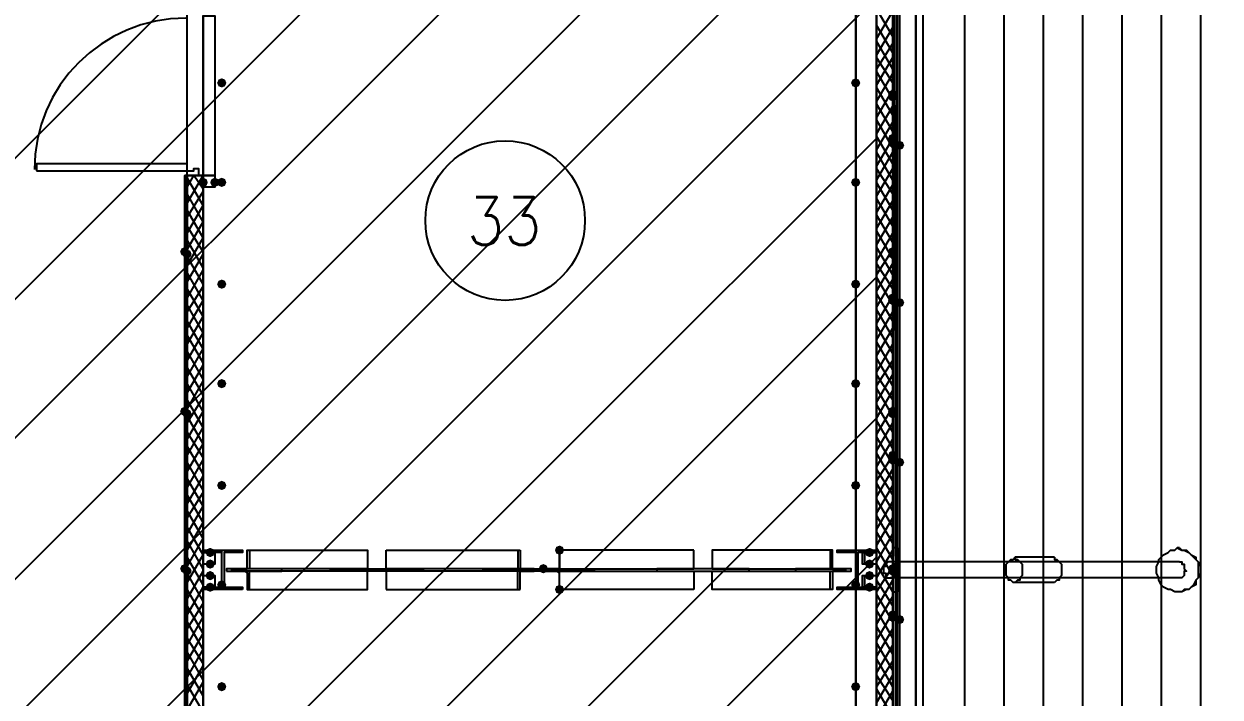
# Model space of a CAD drawing. Header units: millimetres. Extents: x 0 to 420, y 0 to 297.
# Drawn here: x 377.34 to 399.22, y 181.76 to 194.08 of the extents above; entities that cross this region are included whole.
import ezdxf

# ---------------------------------------------------------------- set-up
doc = ezdxf.new("R2010")
doc.units = ezdxf.units.MM
doc.layers.get('0').update_dxf_attribs({"linetype": 'CONTINUOUS'})
doc.styles.get("Standard").update_dxf_attribs({"font": 'STANDARD'})

msp = doc.modelspace()

# ---------------------------------------------------------------- hatches: boundary and pattern name
at = {"true_color": 0x000007}
h = msp.add_hatch(color=0, dxfattribs=at)
h.paths.add_polyline_path([(393.361333, 219.456), (393.361333, 136.821333), (393.234333, 219.456)], flags=0)
h.paths.add_polyline_path([(393.361333, 136.821333), (393.234333, 219.456), (393.234333, 136.821333)], flags=0)
h = msp.add_hatch(color=0, dxfattribs=at)
h.paths.add_polyline_path([(393.234333, 201.464333), (393.234333, 184.107667)], flags=0)
h.paths.add_polyline_path([(393.234333, 184.107667), (393.234333, 201.464333)], flags=0)
for points in [[(381.042333, 192.997667), (381.017462, 192.937871), (380.957667, 192.913), (380.897871, 192.937871), (380.873, 192.997667), (380.897871, 193.057462), (380.957667, 193.082333), (381.017462, 193.057463)], [(392.641667, 192.997667), (392.616796, 192.937871), (392.557, 192.913), (392.497204, 192.937871), (392.472333, 192.997667), (392.497204, 193.057462), (392.557, 193.082333), (392.616796, 193.057463)], [(380.703667, 191.177333), (380.678796, 191.117537), (380.619, 191.092667), (380.559204, 191.117537), (380.534333, 191.177333), (380.559204, 191.237129), (380.619, 191.262), (380.678796, 191.237129)], [(380.915333, 191.177333), (380.890463, 191.117537), (380.830667, 191.092667), (380.770871, 191.117537), (380.746, 191.177333), (380.770871, 191.237129), (380.830667, 191.262), (380.890462, 191.237129)], [(381.042333, 191.177333), (381.017462, 191.117537), (380.957667, 191.092667), (380.897871, 191.117537), (380.873, 191.177333), (380.897871, 191.237129), (380.957667, 191.262), (381.017462, 191.237129)], [(392.641667, 191.177333), (392.616796, 191.117537), (392.557, 191.092667), (392.497204, 191.117537), (392.472333, 191.177333), (392.497204, 191.237129), (392.557, 191.262), (392.616796, 191.237129)], [(381.042333, 189.314667), (381.017462, 189.254871), (380.957667, 189.23), (380.897871, 189.254871), (380.873, 189.314667), (380.897871, 189.374462), (380.957667, 189.399333), (381.017462, 189.374463)], [(392.641667, 189.314667), (392.616796, 189.254871), (392.557, 189.23), (392.497204, 189.254871), (392.472333, 189.314667), (392.497204, 189.374462), (392.557, 189.399333), (392.616796, 189.374463)], [(381.042333, 187.494333), (381.017462, 187.434537), (380.957667, 187.409667), (380.897871, 187.434537), (380.873, 187.494333), (380.897871, 187.554129), (380.957667, 187.579), (381.017462, 187.554129)], [(392.641667, 187.494333), (392.616796, 187.434537), (392.557, 187.409667), (392.497204, 187.434537), (392.472333, 187.494333), (392.497204, 187.554129), (392.557, 187.579), (392.616796, 187.554129)], [(381.042333, 185.631667), (381.017462, 185.571871), (380.957667, 185.547), (380.897871, 185.571871), (380.873, 185.631667), (380.897871, 185.691462), (380.957667, 185.716333), (381.017462, 185.691463)], [(392.641667, 185.631667), (392.616796, 185.571871), (392.557, 185.547), (392.497204, 185.571871), (392.472333, 185.631667), (392.497204, 185.691462), (392.557, 185.716333), (392.616796, 185.691463)], [(387.223, 184.446333), (387.198129, 184.386537), (387.138333, 184.361667), (387.078538, 184.386537), (387.053667, 184.446333), (387.078537, 184.506129), (387.138333, 184.531), (387.198129, 184.506129)], [(380.830667, 184.404), (380.805796, 184.344204), (380.746, 184.319333), (380.686204, 184.344204), (380.661333, 184.404), (380.686204, 184.463796), (380.746, 184.488667), (380.805796, 184.463796)], [(392.895667, 184.404), (392.870796, 184.344204), (392.811, 184.319333), (392.751204, 184.344204), (392.726333, 184.404), (392.751204, 184.463796), (392.811, 184.488667), (392.870796, 184.463796)], [(380.830667, 184.192333), (380.805796, 184.132537), (380.746, 184.107667), (380.686204, 184.132537), (380.661333, 184.192333), (380.686204, 184.252129), (380.746, 184.277), (380.805796, 184.252129)], [(380.830667, 183.980667), (380.805796, 183.920871), (380.746, 183.896), (380.686204, 183.920871), (380.661333, 183.980667), (380.686204, 184.040462), (380.746, 184.065333), (380.805796, 184.040463)], [(386.926667, 184.107667), (386.901796, 184.047871), (386.842, 184.023), (386.782204, 184.047871), (386.757333, 184.107667), (386.782204, 184.167462), (386.842, 184.192333), (386.901796, 184.167463)], [(392.895667, 184.192333), (392.870796, 184.132537), (392.811, 184.107667), (392.751204, 184.132537), (392.726333, 184.192333), (392.751204, 184.252129), (392.811, 184.277), (392.870796, 184.252129)], [(392.895667, 183.980667), (392.870796, 183.920871), (392.811, 183.896), (392.751204, 183.920871), (392.726333, 183.980667), (392.751204, 184.040462), (392.811, 184.065333), (392.870796, 184.040463)], [(380.830667, 183.769), (380.805796, 183.709204), (380.746, 183.684333), (380.686204, 183.709204), (380.661333, 183.769), (380.686204, 183.828796), (380.746, 183.853667), (380.805796, 183.828796)], [(381.042333, 183.811333), (381.017462, 183.751537), (380.957667, 183.726667), (380.897871, 183.751537), (380.873, 183.811333), (380.897871, 183.871129), (380.957667, 183.896), (381.017462, 183.871129)], [(392.641667, 183.811333), (392.616796, 183.751537), (392.557, 183.726667), (392.497204, 183.751537), (392.472333, 183.811333), (392.497204, 183.871129), (392.557, 183.896), (392.616796, 183.871129)], [(392.895667, 183.769), (392.870796, 183.709204), (392.811, 183.684333), (392.751204, 183.709204), (392.726333, 183.769), (392.751204, 183.828796), (392.811, 183.853667), (392.870796, 183.828796)], [(387.223, 183.726667), (387.198129, 183.666871), (387.138333, 183.642), (387.078538, 183.666871), (387.053667, 183.726667), (387.078537, 183.786462), (387.138333, 183.811333), (387.198129, 183.786463)], [(381.042333, 181.948667), (381.017462, 181.888871), (380.957667, 181.864), (380.897871, 181.888871), (380.873, 181.948667), (380.897871, 182.008462), (380.957667, 182.033333), (381.017462, 182.008463)], [(392.641667, 181.948667), (392.616796, 181.888871), (392.557, 181.864), (392.497204, 181.888871), (392.472333, 181.948667), (392.497204, 182.008462), (392.557, 182.033333), (392.616796, 182.008463)]]:
    msp.add_hatch(color=0, dxfattribs=at).paths.add_polyline_path(points, flags=0)
at = {"true_color": 0x0000fe}
for points in [[(393.319, 192.786), (393.294129, 192.726204), (393.234333, 192.701333), (393.174537, 192.726204), (393.149667, 192.786), (393.174537, 192.845796), (393.234333, 192.870667), (393.294129, 192.845796)], [(393.319, 192.743667), (393.294129, 192.683871), (393.234333, 192.659), (393.174537, 192.683871), (393.149667, 192.743667), (393.174537, 192.803462), (393.234333, 192.828333), (393.294129, 192.803463)], [(393.319, 191.981667), (393.294129, 191.921871), (393.234333, 191.897), (393.174537, 191.921871), (393.149667, 191.981667), (393.174537, 192.041462), (393.234333, 192.066333), (393.294129, 192.041463)], [(393.319, 191.897), (393.294129, 191.837204), (393.234333, 191.812333), (393.174537, 191.837204), (393.149667, 191.897), (393.174537, 191.956796), (393.234333, 191.981667), (393.294129, 191.956796)], [(393.319, 191.897), (393.294129, 191.837204), (393.234333, 191.812333), (393.174537, 191.837204), (393.149667, 191.897), (393.174537, 191.956796), (393.234333, 191.981667), (393.294129, 191.956796)], [(393.446, 191.854667), (393.421129, 191.794871), (393.361333, 191.77), (393.301537, 191.794871), (393.276667, 191.854667), (393.301537, 191.914462), (393.361333, 191.939333), (393.421129, 191.914463)], [(380.365, 189.907333), (380.340129, 189.847537), (380.280333, 189.822667), (380.220537, 189.847537), (380.195667, 189.907333), (380.220537, 189.967129), (380.280333, 189.992), (380.340129, 189.967129)], [(393.319, 189.907333), (393.294129, 189.847537), (393.234333, 189.822667), (393.174537, 189.847537), (393.149667, 189.907333), (393.174537, 189.967129), (393.234333, 189.992), (393.294129, 189.967129)], [(380.407333, 189.865), (380.382462, 189.805204), (380.322667, 189.780333), (380.262871, 189.805204), (380.238, 189.865), (380.262871, 189.924796), (380.322667, 189.949667), (380.382462, 189.924796)], [(393.319, 189.865), (393.294129, 189.805204), (393.234333, 189.780333), (393.174537, 189.805204), (393.149667, 189.865), (393.174537, 189.924796), (393.234333, 189.949667), (393.294129, 189.924796)], [(393.319, 189.060667), (393.294129, 189.000871), (393.234333, 188.976), (393.174537, 189.000871), (393.149667, 189.060667), (393.174537, 189.120462), (393.234333, 189.145333), (393.294129, 189.120463)], [(393.319, 189.018333), (393.294129, 188.958537), (393.234333, 188.933667), (393.174537, 188.958537), (393.149667, 189.018333), (393.174537, 189.078129), (393.234333, 189.103), (393.294129, 189.078129)], [(393.319, 189.018333), (393.294129, 188.958537), (393.234333, 188.933667), (393.174537, 188.958537), (393.149667, 189.018333), (393.174537, 189.078129), (393.234333, 189.103), (393.294129, 189.078129)], [(393.446, 188.976), (393.421129, 188.916204), (393.361333, 188.891333), (393.301537, 188.916204), (393.276667, 188.976), (393.301537, 189.035796), (393.361333, 189.060667), (393.421129, 189.035796)], [(380.365, 186.986333), (380.340129, 186.926537), (380.280333, 186.901667), (380.220537, 186.926537), (380.195667, 186.986333), (380.220537, 187.046129), (380.280333, 187.071), (380.340129, 187.046129)], [(380.407333, 186.944), (380.382462, 186.884204), (380.322667, 186.859333), (380.262871, 186.884204), (380.238, 186.944), (380.262871, 187.003796), (380.322667, 187.028667), (380.382462, 187.003796)], [(393.319, 186.986333), (393.294129, 186.926537), (393.234333, 186.901667), (393.174537, 186.926537), (393.149667, 186.986333), (393.174537, 187.046129), (393.234333, 187.071), (393.294129, 187.046129)], [(393.319, 186.944), (393.294129, 186.884204), (393.234333, 186.859333), (393.174537, 186.884204), (393.149667, 186.944), (393.174537, 187.003796), (393.234333, 187.028667), (393.294129, 187.003796)], [(393.319, 186.182), (393.294129, 186.122204), (393.234333, 186.097333), (393.174537, 186.122204), (393.149667, 186.182), (393.174537, 186.241796), (393.234333, 186.266667), (393.294129, 186.241796)], [(393.319, 186.097333), (393.294129, 186.037537), (393.234333, 186.012667), (393.174537, 186.037537), (393.149667, 186.097333), (393.174537, 186.157129), (393.234333, 186.182), (393.294129, 186.157129)], [(393.319, 186.097333), (393.294129, 186.037537), (393.234333, 186.012667), (393.174537, 186.037537), (393.149667, 186.097333), (393.174537, 186.157129), (393.234333, 186.182), (393.294129, 186.157129)], [(393.446, 186.055), (393.421129, 185.995204), (393.361333, 185.970333), (393.301537, 185.995204), (393.276667, 186.055), (393.301537, 186.114796), (393.361333, 186.139667), (393.421129, 186.114796)], [(380.365, 184.107667), (380.340129, 184.047871), (380.280333, 184.023), (380.220537, 184.047871), (380.195667, 184.107667), (380.220537, 184.167462), (380.280333, 184.192333), (380.340129, 184.167463)], [(380.407333, 184.065333), (380.382462, 184.005537), (380.322667, 183.980667), (380.262871, 184.005537), (380.238, 184.065333), (380.262871, 184.125129), (380.322667, 184.15), (380.382462, 184.125129)], [(380.407333, 184.065333), (380.382462, 184.005537), (380.322667, 183.980667), (380.262871, 184.005537), (380.238, 184.065333), (380.262871, 184.125129), (380.322667, 184.15), (380.382462, 184.125129)], [(393.319, 184.107667), (393.294129, 184.047871), (393.234333, 184.023), (393.174537, 184.047871), (393.149667, 184.107667), (393.174537, 184.167462), (393.234333, 184.192333), (393.294129, 184.167463)], [(393.319, 184.065333), (393.294129, 184.005537), (393.234333, 183.980667), (393.174537, 184.005537), (393.149667, 184.065333), (393.174537, 184.125129), (393.234333, 184.15), (393.294129, 184.125129)], [(393.319, 184.065333), (393.294129, 184.005537), (393.234333, 183.980667), (393.174537, 184.005537), (393.149667, 184.065333), (393.174537, 184.125129), (393.234333, 184.15), (393.294129, 184.125129)], [(393.319, 183.261), (393.294129, 183.201204), (393.234333, 183.176333), (393.174537, 183.201204), (393.149667, 183.261), (393.174537, 183.320796), (393.234333, 183.345667), (393.294129, 183.320796)], [(393.319, 183.218667), (393.294129, 183.158871), (393.234333, 183.134), (393.174537, 183.158871), (393.149667, 183.218667), (393.174537, 183.278462), (393.234333, 183.303333), (393.294129, 183.278463)], [(393.319, 183.218667), (393.294129, 183.158871), (393.234333, 183.134), (393.174537, 183.158871), (393.149667, 183.218667), (393.174537, 183.278462), (393.234333, 183.303333), (393.294129, 183.278463)], [(393.446, 183.176333), (393.421129, 183.116537), (393.361333, 183.091667), (393.301537, 183.116537), (393.276667, 183.176333), (393.301537, 183.236129), (393.361333, 183.261), (393.421129, 183.236129)]]:
    msp.add_hatch(color=0, dxfattribs=at).paths.add_polyline_path(points, flags=0)
at = {"true_color": 0x000007}
h = msp.add_hatch(color=0, dxfattribs=at)
h.paths.add_polyline_path([(380.322667, 191.304333), (380.280333, 191.304333), (380.322667, 184.107667)], flags=0)
h.paths.add_polyline_path([(380.280333, 191.304333), (380.322667, 184.107667), (380.280333, 184.107667)], flags=0)
h = msp.add_hatch(color=0, dxfattribs=at)
h.paths.add_polyline_path([(380.322667, 184.065333), (380.280333, 184.065333), (380.322667, 172.508333)], flags=0)
h.paths.add_polyline_path([(380.280333, 184.065333), (380.322667, 172.508333), (380.280333, 172.508333)], flags=0)
h = msp.add_hatch(color=0, dxfattribs=at)
h.paths.add_polyline_path([(393.234333, 184.065333), (393.234333, 172.508333)], flags=0)
h.paths.add_polyline_path([(393.234333, 172.508333), (393.234333, 184.065333)], flags=0)

# ---------------------------------------------------------------- linework, layer by layer
at = {"color": 0, "true_color": 0x000007}
for points in [[(393.234333, 119.972667), (393.234333, 236.897333)], [(393.234333, 219.456), (393.234333, 136.821333), (393.234333, 219.456), (393.234333, 136.821333)], [(393.234333, 219.456), (393.234333, 136.821333)], [(393.234333, 219.456), (393.234333, 136.821333)], [(392.938, 201.845333), (392.938, 178.435)], [(393.234333, 184.107667), (393.234333, 201.464333), (393.234333, 184.107667), (393.234333, 201.464333)], [(393.234333, 193.844333), (392.938, 194.352333)], [(380.3015, 194.183), (380.017991, 194.168684), (379.742673, 194.126666), (379.476939, 194.05834), (379.222182, 193.965099), (378.979796, 193.848337), (378.751176, 193.709448), (378.537714, 193.549824), (378.340805, 193.370861), (378.161842, 193.173952), (378.002219, 192.960491), (377.86333, 192.73187), (377.746568, 192.489485), (377.653326, 192.234728), (377.585, 191.968994), (377.542982, 191.693675), (377.528667, 191.410167)], [(380.619, 192.786), (380.619, 194.225333), (380.746, 194.225333)], [(380.746, 194.225333), (380.830667, 194.225333), (380.830667, 192.786)], [(392.938, 193.802), (393.234333, 194.31)], [(393.234333, 193.548), (392.938, 194.056)], [(392.938, 193.505667), (393.234333, 194.013667)], [(393.234333, 193.251667), (392.938, 193.759667)], [(392.938, 193.251667), (393.234333, 193.717333)], [(392.938, 192.955333), (393.234333, 193.463333)], [(393.234333, 192.997667), (392.938, 193.463333)], [(393.234333, 192.701333), (392.938, 193.209333)], [(392.938, 192.659), (393.234333, 193.167)], [(393.234333, 192.405), (392.938, 192.913)], [(392.938, 192.362667), (393.234333, 192.870667)], [(380.746, 191.304333), (380.619, 191.304333), (380.619, 192.786)], [(380.830667, 192.786), (380.830667, 191.304333), (380.746, 191.304333)], [(393.234333, 192.108667), (392.938, 192.616667)], [(392.938, 192.066333), (393.234333, 192.574333)], [(393.234333, 191.812333), (392.938, 192.320333)], [(392.938, 191.77), (393.234333, 192.278)], [(393.234333, 191.516), (392.938, 192.024)], [(392.938, 191.473667), (393.234333, 191.981667)], [(392.938, 191.219667), (393.234333, 191.727667)], [(393.234333, 191.219667), (392.938, 191.727667)], [(380.280333, 184.107667), (380.280333, 191.304333), (380.322667, 184.107667), (380.322667, 191.304333)], [(380.322667, 191.092667), (380.449667, 191.304333)], [(380.322667, 190.796333), (380.619, 191.304333)], [(380.322667, 191.304333), (380.534333, 191.304333), (380.619, 191.304333)], [(380.619, 191.304333), (380.534333, 191.304333), (380.322667, 191.304333), (380.534333, 191.304333)], [(380.322667, 191.304333), (380.322667, 165.269333)], [(380.619, 191.050333), (380.449667, 191.304333)], [(380.619, 178.435), (380.619, 191.304333)], [(392.938, 190.923333), (393.234333, 191.431333)], [(393.234333, 190.965667), (392.938, 191.431333)], [(380.619, 190.754), (380.322667, 191.262)], [(393.234333, 190.669333), (392.938, 191.177333)], [(392.938, 190.627), (393.234333, 191.135)], [(380.322667, 190.542333), (380.619, 191.008)], [(380.619, 190.457667), (380.322667, 190.965667)], [(393.234333, 190.373), (392.938, 190.881)], [(380.322667, 190.246), (380.619, 190.754)], [(380.619, 190.161333), (380.322667, 190.669333)], [(392.938, 190.330667), (393.234333, 190.838667)], [(380.322667, 189.949667), (380.619, 190.457667)], [(393.234333, 190.076667), (392.938, 190.584667)], [(392.938, 190.034333), (393.234333, 190.542333)], [(380.619, 189.907333), (380.322667, 190.373)], [(393.234333, 189.780333), (392.938, 190.288333)], [(392.938, 189.738), (393.234333, 190.246)], [(380.322667, 189.653333), (380.619, 190.161333)], [(380.619, 189.611), (380.322667, 190.119)], [(393.234333, 189.484), (392.938, 189.992)], [(380.322667, 189.357), (380.619, 189.865)], [(380.619, 189.314667), (380.322667, 189.822667)], [(392.938, 189.484), (393.234333, 189.949667)], [(380.322667, 189.060667), (380.619, 189.568667)], [(392.938, 189.187667), (393.234333, 189.695667)], [(393.234333, 189.23), (392.938, 189.695667)], [(380.619, 189.018333), (380.322667, 189.526333)], [(393.234333, 188.933667), (392.938, 189.441667)], [(392.938, 188.891333), (393.234333, 189.399333)], [(380.322667, 188.806667), (380.619, 189.272333)], [(380.619, 188.722), (380.322667, 189.23)], [(393.234333, 188.637333), (392.938, 189.145333)], [(392.938, 188.595), (393.234333, 189.103)], [(380.322667, 188.510333), (380.619, 189.018333)], [(380.619, 188.425667), (380.322667, 188.933667)], [(380.322667, 188.214), (380.619, 188.722)], [(393.234333, 188.341), (392.938, 188.849)], [(392.938, 188.298667), (393.234333, 188.806667)], [(380.619, 188.129333), (380.322667, 188.637333)], [(393.234333, 188.044667), (392.938, 188.552667)], [(392.938, 188.002333), (393.234333, 188.510333)], [(380.322667, 187.917667), (380.619, 188.425667)], [(380.619, 187.875333), (380.322667, 188.383333)], [(393.234333, 187.748333), (392.938, 188.256333)], [(380.322667, 187.621333), (380.619, 188.129333)], [(380.619, 187.579), (380.322667, 188.087)], [(392.938, 187.706), (393.234333, 188.214)], [(380.322667, 187.325), (380.619, 187.833)], [(380.619, 187.282667), (380.322667, 187.790667)], [(393.234333, 187.452), (392.938, 187.96)], [(392.938, 187.452), (393.234333, 187.917667)], [(392.938, 187.155667), (393.234333, 187.663667)], [(393.234333, 187.198), (392.938, 187.663667)], [(380.322667, 187.028667), (380.619, 187.536667)], [(380.619, 186.986333), (380.322667, 187.494333)], [(393.234333, 186.901667), (392.938, 187.409667)], [(392.938, 186.859333), (393.234333, 187.367333)], [(380.322667, 186.774667), (380.619, 187.240333)], [(380.619, 186.69), (380.322667, 187.198)], [(380.322667, 186.478333), (380.619, 186.986333)], [(393.234333, 186.605333), (392.938, 187.113333)], [(392.938, 186.563), (393.234333, 187.071)], [(380.619, 186.393667), (380.322667, 186.901667)], [(393.234333, 186.309), (392.938, 186.817)], [(392.938, 186.266667), (393.234333, 186.774667)], [(380.322667, 186.182), (380.619, 186.69)], [(380.619, 186.139667), (380.322667, 186.605333)], [(393.234333, 186.012667), (392.938, 186.520667)], [(392.938, 185.970333), (393.234333, 186.478333)], [(380.322667, 185.885667), (380.619, 186.393667)], [(380.619, 185.843333), (380.322667, 186.351333)], [(380.322667, 185.589333), (380.619, 186.097333)], [(380.619, 185.547), (380.322667, 186.055)], [(393.234333, 185.716333), (392.938, 186.224333)], [(392.938, 185.716333), (393.234333, 186.182)], [(392.938, 185.42), (393.234333, 185.928)], [(393.234333, 185.462333), (392.938, 185.928)], [(380.322667, 185.293), (380.619, 185.801)], [(380.619, 185.250667), (380.322667, 185.758667)], [(393.234333, 185.166), (392.938, 185.674)], [(392.938, 185.123667), (393.234333, 185.631667)], [(380.322667, 185.039), (380.619, 185.504667)], [(380.619, 184.954333), (380.322667, 185.462333)], [(393.234333, 184.869667), (392.938, 185.377667)], [(380.322667, 184.742667), (380.619, 185.250667)], [(380.619, 184.658), (380.322667, 185.166)], [(392.938, 184.827333), (393.234333, 185.335333)], [(380.322667, 184.446333), (380.619, 184.954333)], [(393.234333, 184.573333), (392.938, 185.081333)], [(392.938, 184.531), (393.234333, 185.039)], [(380.619, 184.361667), (380.322667, 184.869667)], [(393.234333, 184.277), (392.938, 184.785)], [(392.938, 184.234667), (393.234333, 184.742667)], [(380.322667, 184.15), (380.619, 184.658)], [(380.619, 184.107667), (380.322667, 184.615667)], [(380.322667, 183.853667), (380.619, 184.361667)], [(380.619, 183.811333), (380.322667, 184.319333)], [(380.619, 184.404), (380.619, 184.446333)], [(380.788333, 184.404), (380.788333, 184.446333)], [(380.957667, 183.726667), (380.957667, 184.446333)], [(381.465667, 184.446333), (383.624667, 184.446333), (383.624667, 184.107667), (381.465667, 184.107667), (381.127, 184.107667), (381.169333, 184.107667), (381.381, 184.107667), (381.423333, 184.107667), (381.423333, 184.15), (381.423333, 184.446333), (381.465667, 184.446333), (381.465667, 184.107667)], [(381.169333, 184.404), (381.169333, 184.446333)], [(381.338667, 184.404), (381.338667, 184.446333)], [(386.376333, 184.446333), (386.418667, 184.446333)], [(386.418667, 184.446333), (386.418667, 184.15), (386.418667, 184.107667), (386.672667, 184.107667)], [(387.138333, 184.107667), (387.096, 184.107667), (386.884333, 184.107667), (386.842, 184.107667), (387.138333, 184.107667), (387.138333, 184.15), (387.138333, 184.446333)], [(392.091333, 184.446333), (389.932333, 184.446333), (389.932333, 184.107667), (392.091333, 184.107667), (392.387667, 184.107667), (392.133667, 184.107667), (392.133667, 184.15), (392.133667, 184.446333), (392.091333, 184.446333), (392.091333, 184.107667)], [(392.218333, 184.404), (392.218333, 184.446333)], [(392.387667, 184.404), (392.387667, 184.446333)], [(392.557, 183.726667), (392.557, 184.446333)], [(392.726333, 184.404), (392.726333, 184.446333)], [(393.234333, 183.980667), (392.938, 184.488667)], [(392.938, 184.404), (392.938, 184.446333)], [(392.938, 183.938333), (393.234333, 184.446333)], [(393.319, 184.488667), (393.234333, 184.488667), (393.234333, 184.446333), (393.234333, 184.404), (393.234333, 184.361667), (393.234333, 184.319333), (393.234333, 184.277), (393.234333, 184.234667), (393.234333, 184.15), (393.234333, 184.065333), (393.234333, 184.023), (393.234333, 183.938333), (393.234333, 183.896), (393.234333, 183.811333), (393.234333, 183.769), (393.234333, 183.726667), (393.234333, 183.684333), (393.319, 183.684333)], [(393.319, 184.488667), (393.319, 184.446333), (393.319, 184.404), (393.319, 184.361667), (393.319, 184.319333), (393.319, 184.277), (393.319, 184.234667), (393.319, 184.15), (393.319, 184.065333), (393.319, 184.023), (393.319, 183.938333), (393.319, 183.896), (393.319, 183.811333), (393.319, 183.769), (393.319, 183.726667), (393.319, 183.684333)], [(396.197667, 184.319333), (395.478, 184.319333)], [(396.197667, 184.319333), (396.197667, 184.277), (396.24, 184.277), (396.282333, 184.234667), (396.324667, 184.192333), (396.324667, 184.15), (396.324667, 184.107667), (396.324667, 184.065333), (396.324667, 184.023), (396.324667, 183.980667), (396.282333, 183.938333), (396.282333, 183.896), (396.24, 183.896), (396.197667, 183.853667)], [(398.483667, 184.488667), (398.441333, 184.488667)], [(398.483667, 184.488667), (398.526, 184.446333), (398.610667, 184.446333), (398.653, 184.404), (398.695333, 184.361667), (398.78, 184.319333), (398.78, 184.277), (398.822333, 184.234667), (398.864667, 184.15), (398.864667, 184.065333), (398.864667, 184.023), (398.822333, 183.938333), (398.78, 183.896), (398.78, 183.811333), (398.695333, 183.769), (398.653, 183.726667), (398.610667, 183.726667), (398.526, 183.684333), (398.483667, 183.684333)], [(380.322667, 172.508333), (380.322667, 184.065333), (380.322667, 172.508333), (380.280333, 184.065333)], [(380.322667, 183.557333), (380.619, 184.065333)], [(381.465667, 183.726667), (383.624667, 183.726667), (383.624667, 184.065333), (381.465667, 184.065333), (381.127, 184.065333), (381.169333, 184.065333), (381.381, 184.065333), (381.423333, 184.023), (381.423333, 183.726667), (381.465667, 183.726667), (381.465667, 184.065333)], [(386.672667, 184.107667), (386.376333, 184.107667)], [(386.672667, 184.065333), (386.376333, 184.065333)], [(386.418667, 183.726667), (386.418667, 184.023), (386.418667, 184.065333), (386.672667, 184.065333)], [(386.842, 184.065333), (387.138333, 184.065333)], [(387.138333, 183.726667), (387.138333, 184.023), (387.096, 184.065333), (386.884333, 184.065333), (386.842, 184.065333)], [(392.091333, 183.726667), (389.932333, 183.726667), (389.932333, 184.065333), (392.091333, 184.065333), (392.387667, 184.065333), (392.133667, 184.065333), (392.133667, 184.023), (392.133667, 183.726667), (392.091333, 183.726667), (392.091333, 184.065333)], [(393.234333, 183.684333), (392.938, 184.192333)], [(392.938, 183.684333), (393.234333, 184.15)], [(398.483667, 184.234667), (393.192, 184.234667)], [(393.234333, 172.508333), (393.234333, 184.065333), (393.234333, 172.508333), (393.234333, 184.065333)], [(398.483667, 184.234667), (398.526, 184.234667), (398.526, 184.192333), (398.568333, 184.192333), (398.568333, 184.15), (398.568333, 184.107667), (398.610667, 184.065333), (398.568333, 184.065333), (398.568333, 184.023), (398.568333, 183.980667), (398.526, 183.938333), (398.483667, 183.938333)], [(380.619, 183.515), (380.322667, 184.023)], [(392.938, 183.388), (393.234333, 183.896)], [(393.234333, 183.430333), (392.938, 183.896)], [(398.483667, 183.938333), (393.192, 183.938333)], [(396.197667, 183.853667), (395.478, 183.853667)], [(380.322667, 183.261), (380.619, 183.769)], [(380.619, 183.218667), (380.322667, 183.726667)], [(380.619, 183.726667), (380.619, 183.769)], [(380.788333, 183.726667), (380.788333, 183.769)], [(381.169333, 183.726667), (381.169333, 183.769)], [(381.338667, 183.726667), (381.338667, 183.769)], [(386.376333, 183.726667), (386.418667, 183.726667)], [(392.218333, 183.726667), (392.218333, 183.769)], [(392.387667, 183.726667), (392.387667, 183.769)], [(392.726333, 183.726667), (392.726333, 183.769)], [(392.938, 183.726667), (392.938, 183.769)], [(393.234333, 183.134), (392.938, 183.642)], [(398.483667, 183.684333), (398.441333, 183.684333)], [(380.322667, 183.007), (380.619, 183.472667)], [(380.619, 182.922333), (380.322667, 183.430333)], [(392.938, 183.091667), (393.234333, 183.599667)], [(380.322667, 182.710667), (380.619, 183.218667)], [(393.234333, 182.837667), (392.938, 183.345667)], [(392.938, 182.795333), (393.234333, 183.303333)], [(380.619, 182.626), (380.322667, 183.134)], [(393.234333, 182.541333), (392.938, 183.049333)], [(392.938, 182.499), (393.234333, 183.007)], [(380.322667, 182.414333), (380.619, 182.922333)], [(380.619, 182.372), (380.322667, 182.837667)], [(393.234333, 182.245), (392.938, 182.753)], [(380.322667, 182.118), (380.619, 182.626)], [(380.619, 182.075667), (380.322667, 182.583667)], [(392.938, 182.202667), (393.234333, 182.710667)], [(380.322667, 181.821667), (380.619, 182.329667)], [(393.234333, 181.948667), (392.938, 182.456667)], [(392.938, 181.948667), (393.234333, 182.414333)], [(380.619, 181.779333), (380.322667, 182.287333)], [(392.938, 181.652333), (393.234333, 182.160333)], [(393.234333, 181.694667), (392.938, 182.160333)], [(380.322667, 181.525333), (380.619, 182.033333)], [(380.619, 181.483), (380.322667, 181.991)], [(393.234333, 181.398333), (392.938, 181.906333)], [(392.938, 181.356), (393.234333, 181.864)]]:
    msp.add_lwpolyline(points, dxfattribs=at)
for points in [[(392.938, 236.601), (258.868333, 236.601), (258.868333, 205.613), (242.189, 205.613), (242.189, 236.601), (108.161667, 236.601), (108.161667, 119.972667), (242.189, 119.972667), (242.189, 150.960667), (258.868333, 150.960667), (258.868333, 119.972667), (392.938, 119.972667)], [(242.189, 236.262333), (242.189, 205.613), (258.868333, 205.613), (258.868333, 236.262333), (392.557, 236.262333), (392.557, 120.311333), (258.868333, 120.311333), (258.868333, 150.960667), (242.189, 150.960667), (242.189, 120.311333), (108.500333, 120.311333), (108.500333, 236.262333)], [(393.361333, 219.456), (393.361333, 136.821333), (393.234333, 219.456)], [(393.361333, 136.821333), (393.234333, 219.456), (393.234333, 136.821333)], [(393.361333, 219.456), (393.234333, 219.456), (393.234333, 136.821333), (393.361333, 136.821333)], [(393.319, 178.265667), (393.319, 219.456), (393.657667, 219.456), (393.657667, 178.265667)], [(401.193, 219.456), (401.785667, 219.456), (401.785667, 137.117667), (401.193, 137.117667), (394.250333, 137.117667), (393.657667, 137.117667), (393.657667, 219.456), (394.250333, 219.456)], [(393.234333, 201.464333), (393.234333, 184.107667)], [(393.234333, 184.107667), (393.234333, 201.464333)], [(393.234333, 184.107667), (393.234333, 201.464333)], [(393.234333, 184.107667), (393.234333, 201.464333)], [(377.571, 191.389), (380.322667, 191.389), (380.322667, 191.516), (377.571, 191.516)], [(380.322667, 191.304333), (380.280333, 191.304333), (380.322667, 184.107667)], [(380.280333, 191.304333), (380.322667, 184.107667), (380.280333, 184.107667)], [(380.280333, 191.304333), (380.280333, 184.107667), (380.322667, 184.107667), (380.322667, 191.304333)], [(380.280333, 191.304333), (380.280333, 184.107667), (380.322667, 184.107667), (380.322667, 191.304333)], [(380.534333, 191.304333), (380.322667, 191.304333), (380.322667, 191.389), (380.449667, 191.389), (380.449667, 191.431333), (380.534333, 191.431333)], [(380.619, 191.092667), (380.619, 191.304333), (380.830667, 191.304333), (380.830667, 191.092667), (380.619, 191.092667), (380.619, 191.304333), (380.830667, 191.304333), (380.830667, 191.092667)], [(381.338667, 183.726667), (380.619, 183.726667), (380.619, 183.769), (380.957667, 183.769), (380.957667, 184.404), (380.619, 184.404), (380.619, 184.446333), (381.338667, 184.446333), (381.338667, 184.404), (381, 184.404), (381, 183.769), (381.338667, 183.769)], [(380.830667, 184.192333), (380.619, 184.192333), (380.619, 184.404), (380.830667, 184.404), (380.830667, 184.192333), (380.619, 184.192333), (380.619, 184.404), (380.830667, 184.404)], [(383.963333, 184.446333), (386.376333, 184.446333), (386.376333, 184.107667), (383.963333, 184.107667)], [(389.593667, 184.446333), (387.138333, 184.446333), (387.138333, 184.107667), (389.593667, 184.107667)], [(392.938, 183.726667), (392.218333, 183.726667), (392.218333, 183.769), (392.557, 183.769), (392.557, 184.404), (392.218333, 184.404), (392.218333, 184.446333), (392.938, 184.446333), (392.938, 184.404), (392.599333, 184.404), (392.599333, 183.769), (392.938, 183.769)], [(392.938, 184.192333), (392.726333, 184.192333), (392.726333, 184.404), (392.938, 184.404), (392.938, 184.192333), (392.684, 184.192333), (392.684, 184.404), (392.938, 184.404)], [(395.308667, 184.023), (395.308667, 184.065333), (395.308667, 184.107667), (395.308667, 184.15), (395.308667, 184.192333), (395.351, 184.234667), (395.393333, 184.277), (395.435667, 184.277), (395.478, 184.319333), (395.478, 184.277), (395.520333, 184.277), (395.562667, 184.234667), (395.605, 184.192333), (395.605, 184.15), (395.605, 184.107667), (395.605, 184.065333), (395.605, 184.023), (395.605, 183.980667), (395.562667, 183.938333), (395.562667, 183.896), (395.520333, 183.896), (395.478, 183.853667), (395.435667, 183.853667), (395.393333, 183.896), (395.351, 183.896), (395.351, 183.938333), (395.308667, 183.980667)], [(398.060333, 184.023), (398.060333, 184.065333), (398.060333, 184.15), (398.102667, 184.234667), (398.102667, 184.277), (398.145, 184.319333), (398.187333, 184.361667), (398.272, 184.404), (398.314333, 184.446333), (398.399, 184.446333), (398.441333, 184.488667), (398.526, 184.446333), (398.568333, 184.446333), (398.653, 184.404), (398.695333, 184.361667), (398.737667, 184.319333), (398.78, 184.277), (398.822333, 184.234667), (398.822333, 184.15), (398.822333, 184.065333), (398.822333, 184.023), (398.822333, 183.938333), (398.78, 183.896), (398.737667, 183.811333), (398.695333, 183.769), (398.653, 183.726667), (398.568333, 183.726667), (398.526, 183.684333), (398.441333, 183.684333), (398.399, 183.684333), (398.314333, 183.726667), (398.272, 183.726667), (398.187333, 183.769), (398.145, 183.811333), (398.102667, 183.896), (398.102667, 183.938333)], [(380.322667, 184.065333), (380.280333, 184.065333), (380.322667, 172.508333)], [(380.280333, 184.065333), (380.322667, 172.508333), (380.280333, 172.508333)], [(380.322667, 172.508333), (380.322667, 184.065333), (380.280333, 184.065333), (380.280333, 172.508333)], [(380.322667, 172.508333), (380.322667, 184.065333), (380.280333, 184.065333), (380.280333, 172.508333)], [(381.042333, 184.065333), (382.058333, 184.065333), (382.058333, 184.107667), (381.042333, 184.107667)], [(382.947333, 184.107667), (384.640667, 184.107667), (384.640667, 184.065333), (382.947333, 184.065333)], [(383.963333, 183.726667), (386.376333, 183.726667), (386.376333, 184.065333), (383.963333, 184.065333)], [(385.741333, 184.107667), (387.773333, 184.107667), (387.773333, 184.065333), (385.741333, 184.065333)], [(389.593667, 183.726667), (387.138333, 183.726667), (387.138333, 184.065333), (389.593667, 184.065333)], [(390.609667, 184.107667), (388.916333, 184.107667), (388.916333, 184.065333), (390.609667, 184.065333)], [(391.456333, 184.065333), (392.472333, 184.065333), (392.472333, 184.107667), (391.456333, 184.107667)], [(393.065, 184.065333), (393.065, 184.023), (393.107333, 184.023), (393.107333, 183.980667), (393.107333, 183.938333), (393.149667, 183.938333), (393.192, 183.938333), (393.234333, 183.938333), (393.234333, 183.980667), (393.276667, 183.980667), (393.276667, 184.023), (393.276667, 184.065333), (393.276667, 184.107667), (393.276667, 184.15), (393.276667, 184.192333), (393.234333, 184.192333), (393.234333, 184.234667), (393.192, 184.234667), (393.149667, 184.234667), (393.107333, 184.192333), (393.107333, 184.15), (393.065, 184.15), (393.065, 184.107667)], [(393.234333, 184.065333), (393.234333, 172.508333)], [(393.234333, 172.508333), (393.234333, 184.065333)], [(393.234333, 172.508333), (393.234333, 184.065333)], [(393.234333, 172.508333), (393.234333, 184.065333)], [(380.830667, 183.769), (380.619, 183.769), (380.619, 183.980667), (380.830667, 183.980667), (380.830667, 183.769), (380.619, 183.769), (380.619, 183.980667), (380.830667, 183.980667)], [(392.938, 183.769), (392.726333, 183.769), (392.726333, 183.980667), (392.938, 183.980667), (392.938, 183.769), (392.684, 183.769), (392.684, 183.980667), (392.938, 183.980667)]]:
    msp.add_lwpolyline(points, close=True, dxfattribs=at)
at = {"color": 0, "true_color": 0x000006}
msp.add_lwpolyline([(242.527667, 236.600999), (258.572001, 236.600999), (258.572001, 201.845333), (392.938, 201.845333), (392.938, 154.728333), (258.572001, 154.728333), (258.572001, 119.972666), (242.485334, 119.972666), (242.485334, 154.770666), (108.161668, 154.770666), (108.161668, 201.802999), (242.189001, 201.802999), (242.527667, 201.802999)], close=True, dxfattribs=at)
at = {"color": 0, "true_color": 0x0000fe}
msp.add_lwpolyline([(242.189, 236.262333), (108.500333, 236.262333), (108.500333, 120.311333), (242.189, 120.311333), (242.189, 150.960667), (258.868333, 150.960667), (258.868333, 120.311333), (392.557, 120.311333), (392.557, 236.262333), (258.868333, 236.262333), (258.868333, 205.613), (242.189, 205.613)], close=True, dxfattribs=at)
at = {"color": 0, "true_color": 0x0000fd}
for points in [[(393.784667, 219.456), (393.784667, 137.117667)], [(394.546667, 219.456), (394.546667, 137.117667)], [(395.266333, 219.456), (395.266333, 137.117667)], [(395.986, 219.456), (395.986, 137.117667)], [(396.705667, 219.456), (396.705667, 137.117667)], [(397.425333, 219.456), (397.425333, 137.117667)], [(398.145, 219.456), (398.145, 137.117667)], [(398.864667, 219.456), (398.864667, 137.117667)]]:
    msp.add_lwpolyline(points, dxfattribs=at)
at = {"color": 0, "true_color": 0x000008}
msp.add_lwpolyline([(380.322667, 154.728333), (380.322667, 201.845333), (258.868333, 201.845333), (258.868333, 154.728333)], close=True, dxfattribs=at)
at = {"color": 0, "true_color": 0x000006}
for points in [[(340.275334, 154.728333), (387.392333, 201.845333)], [(342.857667, 154.728333), (389.974667, 201.845333)], [(345.397667, 154.728333), (392.514667, 201.845333)], [(347.98, 154.728333), (392.938, 199.686333)], [(350.52, 154.728333), (392.938, 197.146333)], [(353.102334, 154.728333), (392.938, 194.563999)], [(355.642334, 154.728333), (392.938, 191.981666)], [(358.224667, 154.728333), (392.938, 189.441666)], [(360.807, 154.728333), (392.938, 186.859333)], [(363.347, 154.728333), (392.938, 184.319333)]]:
    msp.add_lwpolyline(points, dxfattribs=at)
at = {"color": 0, "true_color": 0x000098}
msp.add_lwpolyline([(392.938, 201.845333), (380.619, 201.845333), (380.619, 178.435), (392.938, 178.435)], close=True, dxfattribs=at)
at = {"color": 0, "true_color": 0x000007}
msp.add_circle((386.1435, 190.478833), 1.4605, dxfattribs=at)

# ---------------------------------------------------------------- texts
at = {"color": 0, "true_color": 0x000007, "insert": (385.445, 190.906367), "char_height": 0.872032, "width": 1.06581688, "attachment_point": 1}
msp.add_mtext('33', dxfattribs=at)

doc.saveas('drawing.dxf')
